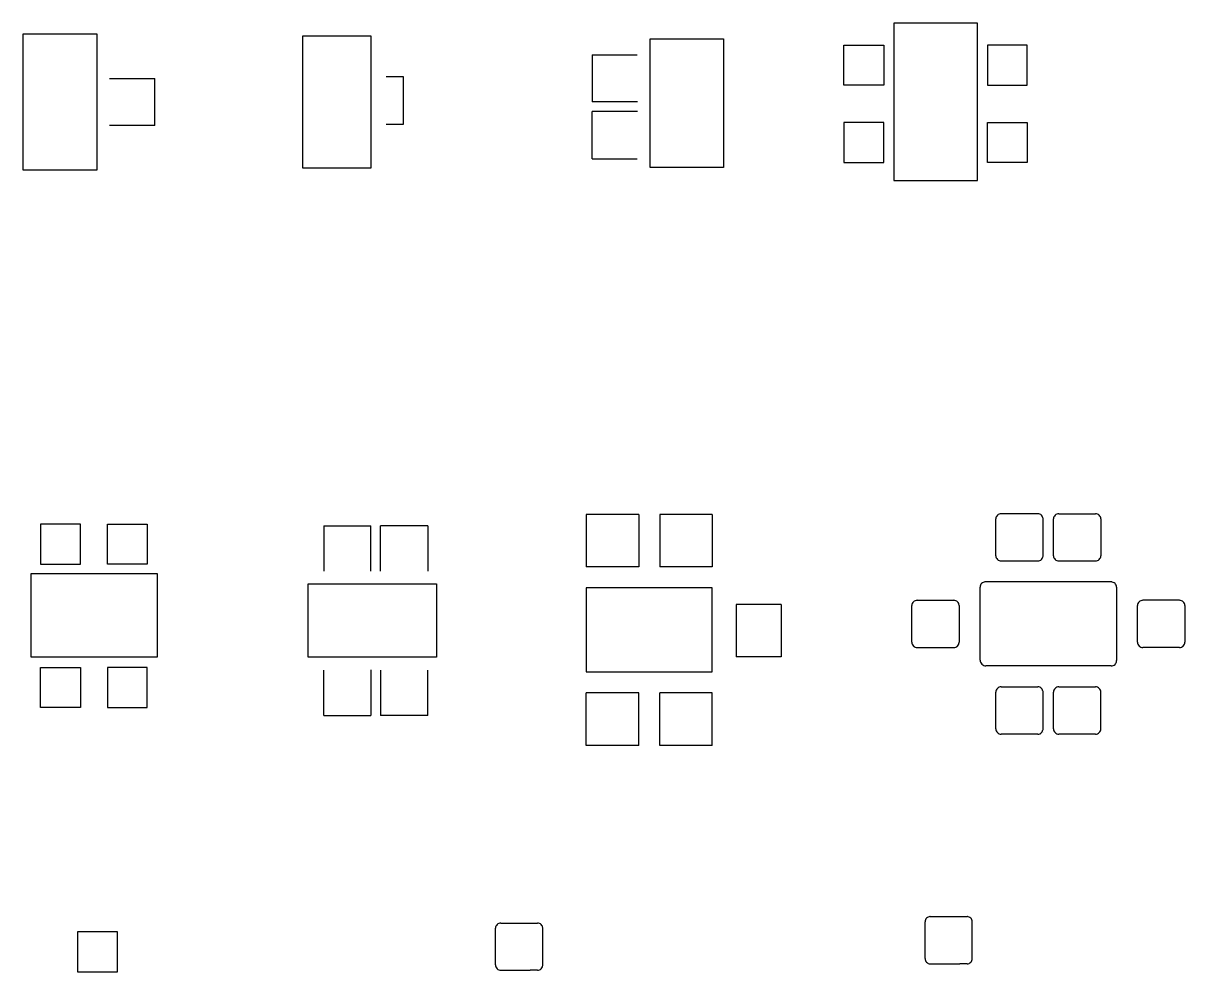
# Model space of a CAD drawing. Extents: x 15841 to 17865, y 17232 to 19192.
# Drawn here: x 15888 to 16994, y 18211 to 19115 of the extents above; entities that cross this region are included whole.
import ezdxf

# ---------------------------------------------------------------- set-up
doc = ezdxf.new("R2010")
doc.units = 0
doc.layers.add('1_1_1_SALON_COMEDOR_1', color=7, linetype='CONTINUOUS')

msp = doc.modelspace()

# ---------------------------------------------------------------- linework, layer by layer
at = {"layer": '1_1_1_SALON_COMEDOR_1', "color": 7, "linetype": 'Continuous'}
for p, q in [((16716.7, 19115.3), (16716.7, 18965.3)), ((16796.7, 19115.3), (16716.7, 19115.3)), ((16796.7, 18965.3), (16796.7, 19115.3)), ((15887.5, 18975.3), (15887.5, 19105.3)), ((15887.5, 19105.3), (15957.5, 19105.3)), ((15957.5, 19105.3), (15957.5, 18975.3)), ((16153.8, 18977.3), (16153.8, 19103.3)), ((16153.8, 19103.3), (16218.8, 19103.3)), ((16218.8, 19103.3), (16218.8, 18977.3)), ((16484.7, 19100.3), (16554.7, 19100.3)), ((16484.7, 18977.8), (16484.7, 19100.3)), ((16554.7, 19100.3), (16554.7, 18977.8)), ((16669.3, 19056.3), (16669.3, 19094.3)), ((16669.3, 19094.3), (16707.3, 19094.3)), ((16707.3, 19094.3), (16707.3, 19056.3)), ((16844, 19094.3), (16806, 19094.3)), ((16806, 19094.3), (16806, 19056.3)), ((16844, 19056.3), (16844, 19094.3)), ((16429.4, 19085.3), (16429.4, 19040.3)), ((16429.4, 19085.3), (16472.5, 19085.3)), ((15957.4, 19061.7), (15957.4, 19061.7)), ((15969.7, 19062.8), (16013, 19062.8)), ((16013, 19017.8), (16013, 19062.8)), ((16249.8, 19064.2), (16233.1, 19064.2)), ((16249.8, 19019.2), (16249.8, 19064.2)), ((16707.3, 19056.3), (16669.3, 19056.3)), ((16806, 19056.3), (16844, 19056.3)), ((16472.7, 19040.3), (16429.4, 19040.3)), ((16429.4, 18986.1), (16429.4, 19031.1)), ((16472.6, 19031.1), (16429.4, 19031.1)), ((16669.3, 19020.7), (16669.3, 18982.7)), ((16707.3, 19020.7), (16669.3, 19020.7)), ((16707.3, 18982.7), (16707.3, 19020.7)), ((16806, 18982.7), (16806, 19020.7)), ((16806, 19020.7), (16844, 19020.7)), ((16844, 19020.7), (16844, 18982.7)), ((16013, 19017.8), (15969.8, 19017.8)), ((16233.1, 19019.2), (16249.8, 19019.2)), ((16218.8, 18977.3), (16153.8, 18977.3)), ((16429.4, 18986.1), (16472.5, 18986.1)), ((16554.7, 18977.8), (16484.7, 18977.8)), ((16669.3, 18982.7), (16707.3, 18982.7)), ((16844, 18982.7), (16806, 18982.7)), ((15957.5, 18975.3), (15887.5, 18975.3)), ((16716.7, 18965.3), (16796.7, 18965.3)), ((16423.9, 18647.2), (16423.9, 18597.2)), ((16473.9, 18647.2), (16423.9, 18647.2)), ((16473.9, 18647.2), (16473.9, 18597.2)), ((16493.9, 18647.2), (16493.9, 18597.2)), ((16543.9, 18647.2), (16493.9, 18647.2)), ((16543.9, 18647.2), (16543.9, 18597.2)), ((16854, 18647.9), (16819, 18647.9)), ((16819, 18647.9), (16819, 18647.9)), ((16854, 18647.9), (16854, 18647.9)), ((16874, 18647.9), (16909, 18647.9)), ((16874, 18647.9), (16874, 18647.9)), ((16909, 18647.9), (16909, 18647.9)), ((15904, 18638), (15904, 18600)), ((15942, 18638), (15904, 18638)), ((15942, 18600), (15942, 18638)), ((15967.7, 18638), (16005.7, 18638)), ((15967.7, 18600), (15967.7, 18638)), ((16005.7, 18638), (16005.7, 18600)), ((16173.8, 18636.3), (16173.8, 18593.2)), ((16173.8, 18636.3), (16218.8, 18636.3)), ((16218.8, 18593.1), (16218.8, 18636.3)), ((16273, 18636.4), (16228, 18636.4)), ((16228, 18593.2), (16228, 18636.4)), ((16273, 18636.4), (16273, 18593.3)), ((16814, 18607.9), (16814, 18642.9)), ((16814, 18642.9), (16814, 18642.9)), ((16859, 18607.9), (16859, 18642.9)), ((16859, 18642.9), (16859, 18642.9)), ((16869, 18607.9), (16869, 18642.9)), ((16869, 18642.9), (16869, 18642.9)), ((16914, 18642.9), (16914, 18607.9)), ((16914, 18642.9), (16914, 18642.9)), ((15904, 18600), (15942, 18600)), ((16005.7, 18600), (15967.7, 18600)), ((16814, 18607.9), (16814, 18607.9)), ((16819, 18602.9), (16854, 18602.9)), ((16819, 18602.9), (16819, 18602.9)), ((16854, 18602.9), (16854, 18602.9)), ((16859, 18607.9), (16859, 18607.9)), ((16869, 18607.9), (16869, 18607.9)), ((16874, 18602.9), (16909, 18602.9)), ((16874, 18602.9), (16874, 18602.9)), ((16909, 18602.9), (16909, 18602.9)), ((16914, 18607.9), (16914, 18607.9)), ((15895.2, 18591.1), (16015.2, 18591.1)), ((15895.2, 18511.1), (15895.2, 18591.1)), ((16015.2, 18591.1), (16015.2, 18511.1)), ((16473.9, 18597.2), (16423.9, 18597.2)), ((16543.9, 18597.2), (16493.9, 18597.2)), ((16158.8, 18511.1), (16158.8, 18581.1)), ((16158.8, 18581.1), (16281.3, 18581.1)), ((16281.3, 18581.1), (16281.3, 18511.1)), ((16799, 18508.5), (16799, 18577.9)), ((16799, 18577.9), (16799, 18577.9)), ((16924, 18582.9), (16804, 18582.9)), ((16804, 18582.9), (16804, 18582.9)), ((16924, 18582.9), (16924, 18582.9)), ((16929, 18577.9), (16929, 18507.9)), ((16929, 18577.9), (16929, 18577.9)), ((16423.9, 18577.2), (16423.9, 18497.2)), ((16543.9, 18577.2), (16423.9, 18577.2)), ((16543.9, 18497.2), (16543.9, 18577.2)), ((16566.7, 18561.4), (16566.7, 18511.4)), ((16609.4, 18561.4), (16566.7, 18561.4)), ((16609.4, 18561.4), (16609.4, 18511.4)), ((16734, 18525.4), (16734, 18560.4)), ((16734, 18560.4), (16734, 18560.4)), ((16739, 18565.4), (16774, 18565.4)), ((16739, 18565.4), (16739, 18565.4)), ((16774, 18565.4), (16774, 18565.4)), ((16779, 18560.4), (16779, 18525.4)), ((16779, 18560.4), (16779, 18560.4)), ((16949, 18525.4), (16949, 18560.4)), ((16949, 18560.4), (16949, 18560.4)), ((16989, 18565.4), (16954, 18565.4)), ((16954, 18565.4), (16954, 18565.4)), ((16989, 18565.4), (16989, 18565.4)), ((16994, 18560.4), (16994, 18525.4)), ((16994, 18560.4), (16994, 18560.4)), ((16734, 18525.4), (16734, 18525.4)), ((16779, 18525.4), (16779, 18525.4)), ((16949, 18525.4), (16949, 18525.4)), ((16994, 18525.4), (16994, 18525.4)), ((16015.2, 18511.1), (15895.2, 18511.1)), ((16609.4, 18511.4), (16566.7, 18511.4)), ((16739, 18520.4), (16774, 18520.4)), ((16739, 18520.4), (16739, 18520.4)), ((16774, 18520.4), (16774, 18520.4)), ((16989, 18520.4), (16954, 18520.4)), ((16954, 18520.4), (16954, 18520.4)), ((16989, 18520.4), (16989, 18520.4)), ((15904, 18463.3), (15904, 18501.3)), ((15904, 18501.3), (15942, 18501.3)), ((15942, 18501.3), (15942, 18463.3)), ((16005.7, 18501.3), (15967.7, 18501.3)), ((15967.7, 18501.3), (15967.7, 18463.3)), ((16005.7, 18463.3), (16005.7, 18501.3)), ((16281.3, 18511.1), (16158.8, 18511.1)), ((16799, 18508.5), (16799, 18508.5)), ((16924, 18502.9), (16804.6, 18502.9)), ((16804.6, 18502.9), (16804.6, 18502.9)), ((16924, 18502.9), (16924, 18502.9)), ((16929, 18507.9), (16929, 18507.9)), ((16173.8, 18455.8), (16173.8, 18499)), ((16218.8, 18499.1), (16218.8, 18455.8)), ((16228, 18499), (16228, 18455.8)), ((16273, 18455.8), (16273, 18498.9)), ((16423.9, 18497.2), (16543.9, 18497.2)), ((16814, 18442.9), (16814, 18477.9)), ((16814, 18477.9), (16814, 18477.9)), ((16819, 18482.9), (16854, 18482.9)), ((16819, 18482.9), (16819, 18482.9)), ((16854, 18482.9), (16854, 18482.9)), ((16859, 18442.9), (16859, 18477.9)), ((16859, 18477.9), (16859, 18477.9)), ((16869, 18442.9), (16869, 18477.9)), ((16869, 18477.9), (16869, 18477.9)), ((16874, 18482.9), (16909, 18482.9)), ((16874, 18482.9), (16874, 18482.9)), ((16909, 18482.9), (16909, 18482.9)), ((16914, 18442.9), (16914, 18477.9)), ((16914, 18477.9), (16914, 18477.9)), ((16423.9, 18427.2), (16423.9, 18477.2)), ((16473.9, 18477.2), (16423.9, 18477.2)), ((16473.9, 18427.2), (16473.9, 18477.2)), ((16493.9, 18427.2), (16493.9, 18477.2)), ((16543.9, 18477.2), (16493.9, 18477.2)), ((16543.9, 18427.2), (16543.9, 18477.2)), ((15942, 18463.3), (15904, 18463.3)), ((15967.7, 18463.3), (16005.7, 18463.3)), ((16173.8, 18455.8), (16218.8, 18455.8)), ((16273, 18455.8), (16228, 18455.8)), ((16814, 18442.9), (16814, 18442.9)), ((16854, 18437.9), (16819, 18437.9)), ((16819, 18437.9), (16819, 18437.9)), ((16854, 18437.9), (16854, 18437.9)), ((16857, 18437.9), (16857, 18437.9)), ((16859, 18442.9), (16859, 18442.9)), ((16859, 18439.9), (16859, 18439.9)), ((16869, 18442.9), (16869, 18442.9)), ((16909, 18437.9), (16874, 18437.9)), ((16874, 18437.9), (16874, 18437.9)), ((16909, 18437.9), (16909, 18437.9)), ((16914, 18442.9), (16914, 18442.9)), ((16473.9, 18427.2), (16423.9, 18427.2)), ((16543.9, 18427.2), (16493.9, 18427.2)), ((16342.4, 18257.9), (16377.4, 18257.9)), ((16342.4, 18257.9), (16342.4, 18257.9)), ((16377.4, 18257.9), (16377.4, 18257.9)), ((16746.6, 18224), (16746.6, 18259)), ((16746.6, 18259), (16746.6, 18259)), ((16751.6, 18264), (16786.6, 18264)), ((16751.6, 18264), (16751.6, 18264)), ((16786.6, 18264), (16786.6, 18264)), ((16791.6, 18224), (16791.6, 18259)), ((16791.6, 18259), (16791.6, 18259)), ((15939.3, 18249.4), (15939.3, 18211.4)), ((15977.3, 18249.4), (15939.3, 18249.4)), ((15977.3, 18211.4), (15977.3, 18249.4)), ((16337.4, 18217.9), (16337.4, 18252.9)), ((16337.4, 18252.9), (16337.4, 18252.9)), ((16382.4, 18217.9), (16382.4, 18252.9)), ((16382.4, 18252.9), (16382.4, 18252.9)), ((16746.6, 18224), (16746.6, 18224)), ((16791.6, 18224), (16791.6, 18224)), ((16337.4, 18217.9), (16337.4, 18217.9)), ((16342.4, 18212.9), (16370.4, 18212.9)), ((16342.4, 18212.9), (16342.4, 18212.9)), ((16377.4, 18212.9), (16370.4, 18212.9)), ((16382.4, 18217.9), (16382.4, 18217.9)), ((16751.6, 18219), (16779.6, 18219)), ((16751.6, 18219), (16751.6, 18219)), ((16786.6, 18219), (16779.6, 18219)), ((15939.3, 18211.4), (15977.3, 18211.4))]:
    msp.add_line(p, q, dxfattribs=at)
for centre, radius, start, end in [((16819, 18642.9), 5, 168.7489, 180), ((16819, 18642.9), 5, 146.2472, 168.7488), ((16819, 18642.9), 5, 123.7471, 146.2471), ((16819, 18642.9), 5, 101.2488, 123.7472), ((16819, 18642.9), 5, 90, 101.2489), ((16854, 18642.9), 5, 78.7511, 90), ((16854, 18642.9), 5, 56.2528, 78.7512), ((16854, 18642.9), 5, 33.7529, 56.2529), ((16854, 18642.9), 5, 11.2512, 33.7528), ((16854, 18642.9), 5, 0, 11.2511), ((16874, 18642.9), 5, 168.7489, 180), ((16874, 18642.9), 5, 146.2472, 168.7488), ((16874, 18642.9), 5, 123.7471, 146.2471), ((16874, 18642.9), 5, 101.2488, 123.7472), ((16874, 18642.9), 5, 90, 101.2489), ((16909, 18642.9), 5, 78.7511, 90), ((16909, 18642.9), 5, 56.2528, 78.7512), ((16909, 18642.9), 5, 33.7529, 56.2529), ((16909, 18642.9), 5, 11.2512, 33.7528), ((16909, 18642.9), 5, 0, 11.2511), ((16819, 18607.9), 5, 180, 191.2511), ((16819, 18607.9), 5, 191.2512, 213.7528), ((16819, 18607.9), 5, 213.7529, 236.2529), ((16819, 18607.9), 5, 236.2528, 258.7512), ((16819, 18607.9), 5, 258.7511, 270), ((16854, 18607.9), 5, 270, 281.2489), ((16854, 18607.9), 5, 281.2488, 303.7472), ((16854, 18607.9), 5, 303.7471, 326.2471), ((16854, 18607.9), 5, 326.2472, 348.7488), ((16854, 18607.9), 5, 348.7489, 0), ((16874, 18607.9), 5, 180, 191.2511), ((16874, 18607.9), 5, 191.2512, 213.7528), ((16874, 18607.9), 5, 213.7529, 236.2529), ((16874, 18607.9), 5, 236.2528, 258.7512), ((16874, 18607.9), 5, 258.7511, 270), ((16909, 18607.9), 5, 270, 281.2489), ((16909, 18607.9), 5, 281.2488, 303.7472), ((16909, 18607.9), 5, 303.7471, 326.2471), ((16909, 18607.9), 5, 326.2472, 348.7488), ((16909, 18607.9), 5, 348.7489, 0), ((16804, 18577.9), 5, 168.7489, 180), ((16804, 18577.9), 5, 146.2472, 168.7488), ((16804, 18577.9), 5, 123.7471, 146.2471), ((16804, 18577.9), 5, 101.2488, 123.7472), ((16804, 18577.9), 5, 90, 101.2489), ((16924, 18577.9), 5, 78.7511, 90), ((16924, 18577.9), 5, 56.2528, 78.7512), ((16924, 18577.9), 5, 33.7529, 56.2529), ((16924, 18577.9), 5, 11.2512, 33.7528), ((16924, 18577.9), 5, 0, 11.2511), ((16739, 18560.4), 5, 168.7489, 180), ((16739, 18560.4), 5, 146.2472, 168.7488), ((16739, 18560.4), 5, 123.7471, 146.2471), ((16739, 18560.4), 5, 101.2488, 123.7472), ((16739, 18560.4), 5, 90, 101.2489), ((16774, 18560.4), 5, 78.7511, 90), ((16774, 18560.4), 5, 56.2528, 78.7512), ((16774, 18560.4), 5, 33.7529, 56.2529), ((16774, 18560.4), 5, 11.2512, 33.7528), ((16774, 18560.4), 5, 0, 11.2511), ((16954, 18560.4), 5, 168.7489, 180), ((16954, 18560.4), 5, 146.2472, 168.7488), ((16954, 18560.4), 5, 123.7471, 146.2471), ((16954, 18560.4), 5, 101.2488, 123.7472), ((16954, 18560.4), 5, 90, 101.2489), ((16989, 18560.4), 5, 78.7511, 90), ((16989, 18560.4), 5, 56.2528, 78.7512), ((16989, 18560.4), 5, 33.7529, 56.2529), ((16989, 18560.4), 5, 11.2512, 33.7528), ((16989, 18560.4), 5, 0, 11.2511), ((16739, 18525.4), 5, 180, 191.2511), ((16739, 18525.4), 5, 191.2512, 213.7528), ((16739, 18525.4), 5, 213.7529, 236.2529), ((16774, 18525.4), 5, 303.7471, 326.2471), ((16774, 18525.4), 5, 326.2472, 348.7488), ((16774, 18525.4), 5, 348.7489, 0), ((16954, 18525.4), 5, 180, 191.2511), ((16954, 18525.4), 5, 191.2512, 213.7528), ((16954, 18525.4), 5, 213.7529, 236.2529), ((16989, 18525.4), 5, 303.7471, 326.2471), ((16989, 18525.4), 5, 326.2472, 348.7488), ((16989, 18525.4), 5, 348.7489, 0), ((16739, 18525.4), 5, 236.2528, 258.7512), ((16739, 18525.4), 5, 258.7511, 270), ((16774, 18525.4), 5, 270, 281.2489), ((16774, 18525.4), 5, 281.2488, 303.7472), ((16954, 18525.4), 5, 236.2528, 258.7512), ((16954, 18525.4), 5, 258.7511, 270), ((16989, 18525.4), 5, 270, 281.2489), ((16989, 18525.4), 5, 281.2488, 303.7472), ((16804.6, 18508.5), 5.6, 180, 191.2511), ((16804.6, 18508.5), 5.6, 191.2512, 213.7528), ((16804.6, 18508.5), 5.6, 213.7529, 236.2529), ((16804.6, 18508.5), 5.6, 236.2528, 258.7512), ((16804.6, 18508.5), 5.6, 258.7511, 270), ((16924, 18507.9), 5, 270, 281.2489), ((16924, 18507.9), 5, 281.2488, 303.7472), ((16924, 18507.9), 5, 303.7471, 326.2471), ((16924, 18507.9), 5, 326.2472, 348.7488), ((16924, 18507.9), 5, 348.7489, 0), ((16819, 18477.9), 5, 168.7489, 180), ((16819, 18477.9), 5, 146.2472, 168.7488), ((16819, 18477.9), 5, 123.7471, 146.2471), ((16819, 18477.9), 5, 101.2488, 123.7472), ((16819, 18477.9), 5, 90, 101.2489), ((16854, 18477.9), 5, 78.7511, 90), ((16854, 18477.9), 5, 56.2528, 78.7512), ((16854, 18477.9), 5, 33.7529, 56.2529), ((16854, 18477.9), 5, 11.2512, 33.7528), ((16854, 18477.9), 5, 0, 11.2511), ((16874, 18477.9), 5, 168.7489, 180), ((16874, 18477.9), 5, 146.2472, 168.7488), ((16874, 18477.9), 5, 123.7471, 146.2471), ((16874, 18477.9), 5, 101.2488, 123.7472), ((16874, 18477.9), 5, 90, 101.2489), ((16909, 18477.9), 5, 78.7511, 90), ((16909, 18477.9), 5, 56.2528, 78.7512), ((16909, 18477.9), 5, 33.7529, 56.2529), ((16909, 18477.9), 5, 11.2512, 33.7528), ((16909, 18477.9), 5, 0, 11.2511), ((16819, 18442.9), 5, 180, 191.2511), ((16819, 18442.9), 5, 191.2512, 213.7528), ((16819, 18442.9), 5, 213.7529, 236.2529), ((16819, 18442.9), 5, 236.2528, 258.7512), ((16819, 18442.9), 5, 258.7511, 270), ((16854, 18442.9), 5, 270, 281.2489), ((16854, 18442.9), 5, 281.2488, 303.7472), ((16854, 18442.9), 5, 303.7471, 326.2471), ((16854, 18442.9), 5, 326.2472, 348.7488), ((16854, 18442.9), 5, 348.7489, 0), ((16874, 18442.9), 5, 180, 191.2511), ((16874, 18442.9), 5, 191.2512, 213.7528), ((16874, 18442.9), 5, 213.7529, 236.2529), ((16874, 18442.9), 5, 236.2528, 258.7512), ((16874, 18442.9), 5, 258.7511, 270), ((16909, 18442.9), 5, 270, 281.2489), ((16909, 18442.9), 5, 281.2488, 303.7472), ((16909, 18442.9), 5, 303.7471, 326.2471), ((16909, 18442.9), 5, 326.2472, 348.7488), ((16909, 18442.9), 5, 348.7489, 0), ((16342.4, 18252.9), 5, 123.7471, 146.2471), ((16342.4, 18252.9), 5, 101.2488, 123.7472), ((16342.4, 18252.9), 5, 90, 101.2489), ((16377.4, 18252.9), 5, 78.7511, 90), ((16377.4, 18252.9), 5, 56.2528, 78.7512), ((16377.4, 18252.9), 5, 33.7529, 56.2529), ((16751.6, 18259), 5, 168.7489, 180), ((16751.6, 18259), 5, 146.2472, 168.7488), ((16751.6, 18259), 5, 123.7471, 146.2471), ((16751.6, 18259), 5, 101.2488, 123.7472), ((16751.6, 18259), 5, 90, 101.2489), ((16786.6, 18259), 5, 78.7511, 90), ((16786.6, 18259), 5, 56.2528, 78.7512), ((16786.6, 18259), 5, 33.7529, 56.2529), ((16786.6, 18259), 5, 11.2512, 33.7528), ((16786.6, 18259), 5, 0, 11.2511), ((16342.4, 18252.9), 5, 168.7489, 180), ((16342.4, 18252.9), 5, 146.2472, 168.7488), ((16377.4, 18252.9), 5, 11.2512, 33.7528), ((16377.4, 18252.9), 5, 0, 11.2511), ((16751.6, 18224), 5, 180, 191.2511), ((16786.6, 18224), 5, 348.7489, 0), ((16342.4, 18217.9), 5, 180, 191.2511), ((16342.4, 18217.9), 5, 191.2512, 213.7528), ((16342.4, 18217.9), 5, 213.7529, 236.2529), ((16342.4, 18217.9), 5, 236.2528, 258.7512), ((16342.4, 18217.9), 5, 258.7511, 270), ((16377.4, 18217.9), 5, 270, 281.2489), ((16377.4, 18217.9), 5, 281.2488, 303.7472), ((16377.4, 18217.9), 5, 303.7471, 326.2471), ((16377.4, 18217.9), 5, 326.2472, 348.7488), ((16377.4, 18217.9), 5, 348.7489, 0), ((16751.6, 18224), 5, 191.2512, 213.7528), ((16751.6, 18224), 5, 213.7529, 236.2529), ((16751.6, 18224), 5, 236.2528, 258.7512), ((16751.6, 18224), 5, 258.7511, 270), ((16786.6, 18224), 5, 270, 281.2489), ((16786.6, 18224), 5, 281.2488, 303.7472), ((16786.6, 18224), 5, 303.7471, 326.2471), ((16786.6, 18224), 5, 326.2472, 348.7488)]:
    msp.add_arc(centre, radius, start, end, dxfattribs=at)

doc.saveas('drawing.dxf')
